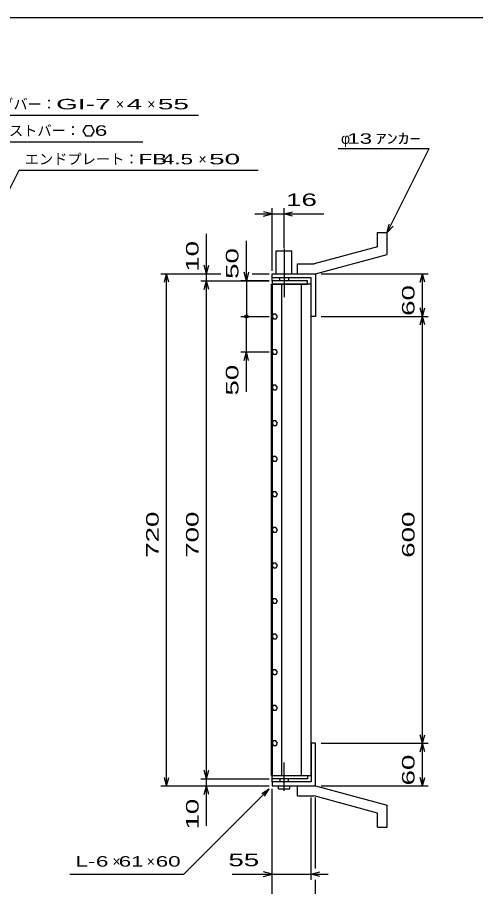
# Model space of a CAD drawing. Units: millimetres, scale not verified. Extents: x -1456 to 1385, y -1026 to 843.
# Drawn here: x -574 to 70, y -379 to 843 of the extents above; entities that cross this region are included whole.
import ezdxf
from ezdxf.enums import TextEntityAlignment as Align

# ---------------------------------------------------------------- set-up
doc = ezdxf.new("R2010")
doc.units = ezdxf.units.MM
doc.header["$LTSCALE"] = 8
doc.linetypes.add('LONG_DASHED_DOTTED', pattern=[15.25, 12, -1.5, 0.25, -1.5])
for name, color, linetype, lineweight in [('0_2', 150, 'Continuous', 25), ('16', 3, 'Continuous', 25), ('19', 6, 'Continuous', 25), ('22', 4, 'Continuous', 25)]:
    doc.layers.add(name, color=color, linetype=linetype, lineweight=lineweight)
doc.styles.add('ベクトル', font='')
doc.styles.get('ベクトル').set_extended_font_data('ベクトル')

msp = doc.modelspace()

# ---------------------------------------------------------------- linework, layer by layer
at = {"layer": '0_2'}
msp.add_line((-1383.2, 842.8), (1384.8, 842.8), dxfattribs=at)
at = {"layer": '16'}
for p, q in [((-216.7, -223), (-216.7, 468)), ((-216.7, 468), (-216, 468)), ((-166, 472.5), (-216, 472.5)), ((-216, 472.5), (-216, 468)), ((-216, 468), (-166, 468)), ((-216, 468), (-216, -223)), ((-161, 468), (-216, 468)), ((-202.5, 468), (-202.5, -223)), ((-174.5, -223), (-174.5, 468)), ((-166, 468), (-166, 472.5)), ((-161, -223), (-161, 468)), ((-214.146, 425.735), (-216, 422.475)), ((-216, 422.475), (-214.104, 419.24)), ((-210.396, 425.76), (-214.146, 425.735)), ((-214.104, 419.24), (-210.354, 419.265)), ((-208.5, 422.5), (-210.396, 425.76)), ((-210.354, 419.265), (-208.5, 422.525)), ((-214.146, 375.735), (-216, 372.475)), ((-216, 372.475), (-214.104, 369.24)), ((-210.396, 375.76), (-214.146, 375.735)), ((-214.104, 369.24), (-210.354, 369.265)), ((-208.5, 372.5), (-210.396, 375.76)), ((-210.354, 369.265), (-208.5, 372.525)), ((-214.146, 325.735), (-216, 322.475)), ((-216, 322.475), (-214.104, 319.24)), ((-210.396, 325.76), (-214.146, 325.735)), ((-214.104, 319.24), (-210.354, 319.265)), ((-208.5, 322.5), (-210.396, 325.76)), ((-210.354, 319.265), (-208.5, 322.525)), ((-214.146, 275.735), (-216, 272.475)), ((-216, 272.475), (-214.104, 269.24)), ((-210.396, 275.76), (-214.146, 275.735)), ((-214.104, 269.24), (-210.354, 269.265)), ((-208.5, 272.5), (-210.396, 275.76)), ((-210.354, 269.265), (-208.5, 272.525)), ((-214.146, 225.735), (-216, 222.475)), ((-216, 222.475), (-214.104, 219.24)), ((-210.396, 225.76), (-214.146, 225.735)), ((-208.5, 222.5), (-210.396, 225.76)), ((-210.354, 219.265), (-208.5, 222.525)), ((-214.104, 219.24), (-210.354, 219.265)), ((-214.146, 175.735), (-216, 172.475)), ((-216, 172.475), (-214.104, 169.24)), ((-210.396, 175.76), (-214.146, 175.735)), ((-208.5, 172.5), (-210.396, 175.76)), ((-210.354, 169.265), (-208.5, 172.525)), ((-214.104, 169.24), (-210.354, 169.265)), ((-214.146, 125.735), (-216, 122.475)), ((-216, 122.475), (-214.104, 119.24)), ((-210.396, 125.76), (-214.146, 125.735)), ((-208.5, 122.5), (-210.396, 125.76)), ((-210.354, 119.265), (-208.5, 122.525)), ((-214.104, 119.24), (-210.354, 119.265)), ((-214.146, 75.735), (-216, 72.475)), ((-210.396, 75.76), (-214.146, 75.735)), ((-208.5, 72.5), (-210.396, 75.76)), ((-216, 72.475), (-214.104, 69.24)), ((-214.104, 69.24), (-210.354, 69.265)), ((-210.354, 69.265), (-208.5, 72.525)), ((-214.146, 25.735), (-216, 22.475)), ((-210.396, 25.76), (-214.146, 25.735)), ((-208.5, 22.5), (-210.396, 25.76)), ((-216, 22.475), (-214.104, 19.24)), ((-214.104, 19.24), (-210.354, 19.265)), ((-210.354, 19.265), (-208.5, 22.525)), ((-214.146, -24.265), (-216, -27.525)), ((-210.396, -24.24), (-214.146, -24.265)), ((-208.5, -27.5), (-210.396, -24.24)), ((-216, -27.525), (-214.104, -30.76)), ((-214.104, -30.76), (-210.354, -30.735)), ((-210.354, -30.735), (-208.5, -27.475)), ((-214.146, -74.265), (-216, -77.525)), ((-216, -77.525), (-214.104, -80.76)), ((-210.396, -74.24), (-214.146, -74.265)), ((-214.104, -80.76), (-210.354, -80.735)), ((-208.5, -77.5), (-210.396, -74.24)), ((-210.354, -80.735), (-208.5, -77.475)), ((-214.146, -124.265), (-216, -127.525)), ((-216, -127.525), (-214.104, -130.76)), ((-210.396, -124.24), (-214.146, -124.265)), ((-214.104, -130.76), (-210.354, -130.735)), ((-208.5, -127.5), (-210.396, -124.24)), ((-210.354, -130.735), (-208.5, -127.475)), ((-214.146, -174.265), (-216, -177.525)), ((-216, -177.525), (-214.104, -180.76)), ((-210.396, -174.24), (-214.146, -174.265)), ((-214.104, -180.76), (-210.354, -180.735)), ((-208.5, -177.5), (-210.396, -174.24)), ((-210.354, -180.735), (-208.5, -177.475)), ((-216, -223), (-216.7, -223)), ((-216, -223), (-166, -223)), ((-216, -227.5), (-216, -223)), ((-216, -223), (-161, -223)), ((-166, -227.5), (-216, -227.5)), ((-166, -223), (-166, -227.5))]:
    msp.add_line(p, q, dxfattribs=at)
at = {"layer": '19'}
for p, q in [((-68, 540.5), (-54, 540.5)), ((-68, 520.5), (-68, 540.5)), ((-54, 509.5), (-54, 540.5)), ((-210, 482.5), (-210, 514.5)), ((-210, 514.5), (-188, 514.5)), ((-188, 482.5), (-188, 514.5)), ((-68, 520.5), (-157, 496.5)), ((-155, 482.5), (-54, 509.5)), ((-180, 496.5), (-157, 496.5)), ((-180, 482.5), (-180, 496.5)), ((-216, 472.5), (-216, 482.5)), ((-216, 476.5), (-216, 482.5)), ((-216, 482.5), (-156, 482.5)), ((-161, 476.5), (-216, 476.5)), ((-205, 472.5), (-205, 476.5)), ((-193, 476.5), (-193, 472.5)), ((-180, 482.5), (-155, 482.5)), ((-161, 422.5), (-161, 476.5)), ((-156, 482.5), (-155, 481.5)), ((-155, 481.5), (-155, 422.5)), ((-155, 422.5), (-161, 422.5)), ((-155, -177.5), (-161, -177.5)), ((-161, -177.5), (-161, -231.5)), ((-155, -236.5), (-155, -177.5)), ((-216, -231.5), (-216, -221.5)), ((-216, -231.5), (-216, -237.5)), ((-161, -231.5), (-216, -231.5)), ((-205, -227.5), (-205, -231.5)), ((-193, -231.5), (-193, -227.5)), ((-216, -237.5), (-156, -237.5)), ((-207, -241.5), (-207, -237.5)), ((-207, -241.5), (-191, -241.5)), ((-191, -241.5), (-191, -237.5)), ((-180, -237.5), (-155, -237.5)), ((-180, -251.5), (-180, -237.5)), ((-156, -237.5), (-155, -236.5)), ((-155, -237.5), (-54, -264.5)), ((-180, -251.5), (-157, -251.5)), ((-68, -275.5), (-157, -251.5)), ((-54, -295.5), (-54, -264.5)), ((-68, -295.5), (-68, -275.5)), ((-68, -295.5), (-54, -295.5))]:
    msp.add_line(p, q, dxfattribs=at)
at = {"layer": '19', "linetype": 'LONG_DASHED_DOTTED'}
for p, q in [((-199, 517.5), (-199, 449.5)), ((-199, -244.5), (-199, -204.5))]:
    msp.add_line(p, q, dxfattribs=at)
at = {"layer": '22'}
for p, q in [((-687.2, 705.25), (-319.2, 705.25)), ((-477.574, 690.212), (-481.574, 683.284)), ((-469.574, 690.212), (-477.574, 690.212)), ((-465.575, 683.2), (-469.574, 690.212)), ((-481.574, 683.284), (-477.574, 676.356)), ((-477.574, 676.356), (-469.574, 676.356)), ((-469.574, 676.356), (-465.574, 683.284)), ((-633.575, 668), (-397.575, 668)), ((-123, 658.5), (5, 658.5)), ((-54, 540.5), (5, 658.5)), ((-649.05, 472.5), (-571.3, 628)), ((-571.3, 628), (-235.3, 628)), ((-216, 486.5), (-216, 574.5)), ((-199, 518.496), (-199, 574.5)), ((-240, 566.5), (-216, 566.5)), ((-216, 566.5), (-228, 569.7)), ((-228, 563.3), (-216, 566.5)), ((-216, 566.5), (-199, 566.5)), ((-199, 566.5), (-187, 569.7)), ((-187, 563.3), (-199, 566.5)), ((-199, 566.5), (-143, 566.5)), ((-54, 540.5), (-51.6, 552.18)), ((-308, 482.5), (-308, 538.5)), ((-54, 540.5), (-46, 549.3)), ((-252, 472.5), (-252, 528.5)), ((-308, 482.5), (-311.2, 494.5)), ((-308, 482.5), (-304.8, 494.5)), ((-372, 482.5), (-288, 482.5)), ((-367.2, 470.5), (-364, 482.5)), ((-360.8, 470.5), (-364, 482.5)), ((-364, -237.5), (-364, 482.5)), ((-316, 482.5), (-288, 482.5)), ((-308, 472.5), (-308, 482.5)), ((-252, 472.5), (-255.2, 484.5)), ((-248.8, 484.5), (-252, 472.5)), ((-244, 482.5), (-220, 482.5)), ((-244, 482.5), (-220, 482.5)), ((-147, 482.5), (3.4, 482.5)), ((-7.8, 470.5), (-4.6, 482.5)), ((-1.4, 470.5), (-4.6, 482.5)), ((-4.6, 422.5), (-4.6, 482.5)), ((-316, 472.5), (-220, 472.5)), ((-311.2, 460.5), (-308, 472.5)), ((-304.8, 460.5), (-308, 472.5)), ((-308, -227.5), (-308, 472.5)), ((-220, 472.5), (-260, 472.5)), ((-252, 472.5), (-252, 422.5)), ((-4.6, 422.5), (-7.8, 434.5)), ((-4.6, 422.5), (-1.4, 434.5)), ((-260, 422.5), (-220, 422.5)), ((-252, 372.5), (-252, 422.5)), ((-147, 422.5), (3.4, 422.5)), ((-7.8, 410.5), (-4.6, 422.5)), ((-1.4, 410.5), (-4.6, 422.5)), ((-4.6, -177.5), (-4.6, 422.5)), ((-260, 372.5), (-220, 372.5)), ((-255.2, 360.5), (-252, 372.5)), ((-248.8, 360.5), (-252, 372.5)), ((-252, 316.5), (-252, 372.5)), ((-4.6, -177.5), (-7.8, -165.5)), ((-4.6, -177.5), (-1.4, -165.5)), ((-147, -177.5), (3.4, -177.5)), ((-7.8, -189.5), (-4.6, -177.5)), ((-1.4, -189.5), (-4.6, -177.5)), ((-4.6, -237.5), (-4.6, -177.5)), ((-308, -227.5), (-311.2, -215.5)), ((-308, -227.5), (-304.8, -215.5)), ((-364, -237.5), (-367.2, -225.5)), ((-364, -237.5), (-360.8, -225.5)), ((-316, -227.5), (-220, -227.5)), ((-308, -237.5), (-308, -227.5)), ((-4.6, -237.5), (-7.8, -225.5)), ((-4.6, -237.5), (-1.4, -225.5)), ((-372, -237.5), (-220, -237.5)), ((-340, -361.5), (-220, -241.5)), ((-316, -237.5), (-220, -237.5)), ((-311.2, -249.5), (-308, -237.5)), ((-304.8, -249.5), (-308, -237.5)), ((-308, -293.5), (-308, -237.5)), ((-230.4, -247.9), (-220, -241.5)), ((-226.4, -251.9), (-220, -241.5)), ((-216, -369.5), (-216, -241.5)), ((-216, -425.5), (-216, -241.5)), ((-147, -237.5), (3.4, -237.5)), ((-161, -369.5), (-161, -253.7)), ((-155, -353.5), (-155, -253.7)), ((-500, -361.5), (-340, -361.5)), ((-272, -361.5), (-216, -361.5)), ((-216, -361.5), (-228, -358.3)), ((-228, -364.7), (-216, -361.5)), ((-216, -361.5), (-161, -361.5)), ((-161, -361.5), (-149, -358.3)), ((-149, -364.7), (-161, -361.5)), ((-161, -361.5), (-137, -361.5)), ((-155, -425.5), (-155, -369.5))]:
    msp.add_line(p, q, dxfattribs=at)
msp.add_circle((-252, 422.5), 2.4, dxfattribs=at)

# ---------------------------------------------------------------- texts
at = {"layer": '22', "color": 2, "style": 'ベクトル'}
for s, p in [('ベアリングバー：', (-679.2, 720.85)), ('×', (-435.2, 720.85)), ('×', (-391.2, 720.85)), ('ツイストバー：', (-625.575, 683.6)), ('φ', (-119, 672.5)), ('エンドプレート：', (-563.3, 643.6)), ('×', (-319.3, 643.6)), ('×', (-440, -343.5)), ('×', (-392, -343.5))]:
    msp.add_text(s, height=14.66, dxfattribs=at).set_placement(p, align=Align.MIDDLE_LEFT)
for s, height, width, p in [('GI-', 14.66, 2, (-519.2, 720.85)), (' 7 ', 14.66, 2, (-475.2, 720.85)), (' 4 ', 14.66, 2, (-431.2, 720.85)), (' 55 ', 14.66, 2, (-387.2, 720.85)), (' 6', 14.66, 1.6, (-473.574, 683.684)), (' 13 ', 14.66, 1.6, (-119, 672.5)), ('ｱﾝｶｰ', 14.66, 1.6, (-71, 672.5)), ('FB', 14.66, 1.6, (-403.3, 643.6)), (' 4.5 ', 14.66, 1.6, (-379.3, 643.6)), (' 50 ', 14.66, 2, (-315.3, 643.6)), (' 16 ', 17.6, 1.65, (-207, 586.5)), ('L-', 14.66, 1.6, (-492, -343.5)), (' 6 ', 14.66, 1.6, (-472, -343.5)), (' 61 ', 14.66, 1.6, (-440, -343.5)), (' 60 ', 14.66, 1.6, (-388, -343.5)), (' 55 ', 17.6, 1.65, (-288, -341.5))]:
    msp.add_text(s, height=height, dxfattribs=dict(at, width=width)).set_placement(p, align=Align.MIDDLE_LEFT)
at = {"layer": '22', "color": 2, "style": 'ベクトル', "width": 1.65}
for s, p in [(' 10 ', (-328, 474.5)), (' 50 ', (-272, 464.5)), (' 60 ', (-24.6, 412.5)), (' 50 ', (-272, 300.5)), (' 720 ', (-384, 72.5)), (' 700 ', (-328, 72.5)), (' 600 ', (-24.6, 72.5)), (' 60 ', (-24.6, -247.5)), (' 10 ', (-328, -309.5))]:
    msp.add_text(s, height=17.6, rotation=90, dxfattribs=at).set_placement(p, align=Align.MIDDLE_LEFT)

doc.saveas('drawing.dxf')
